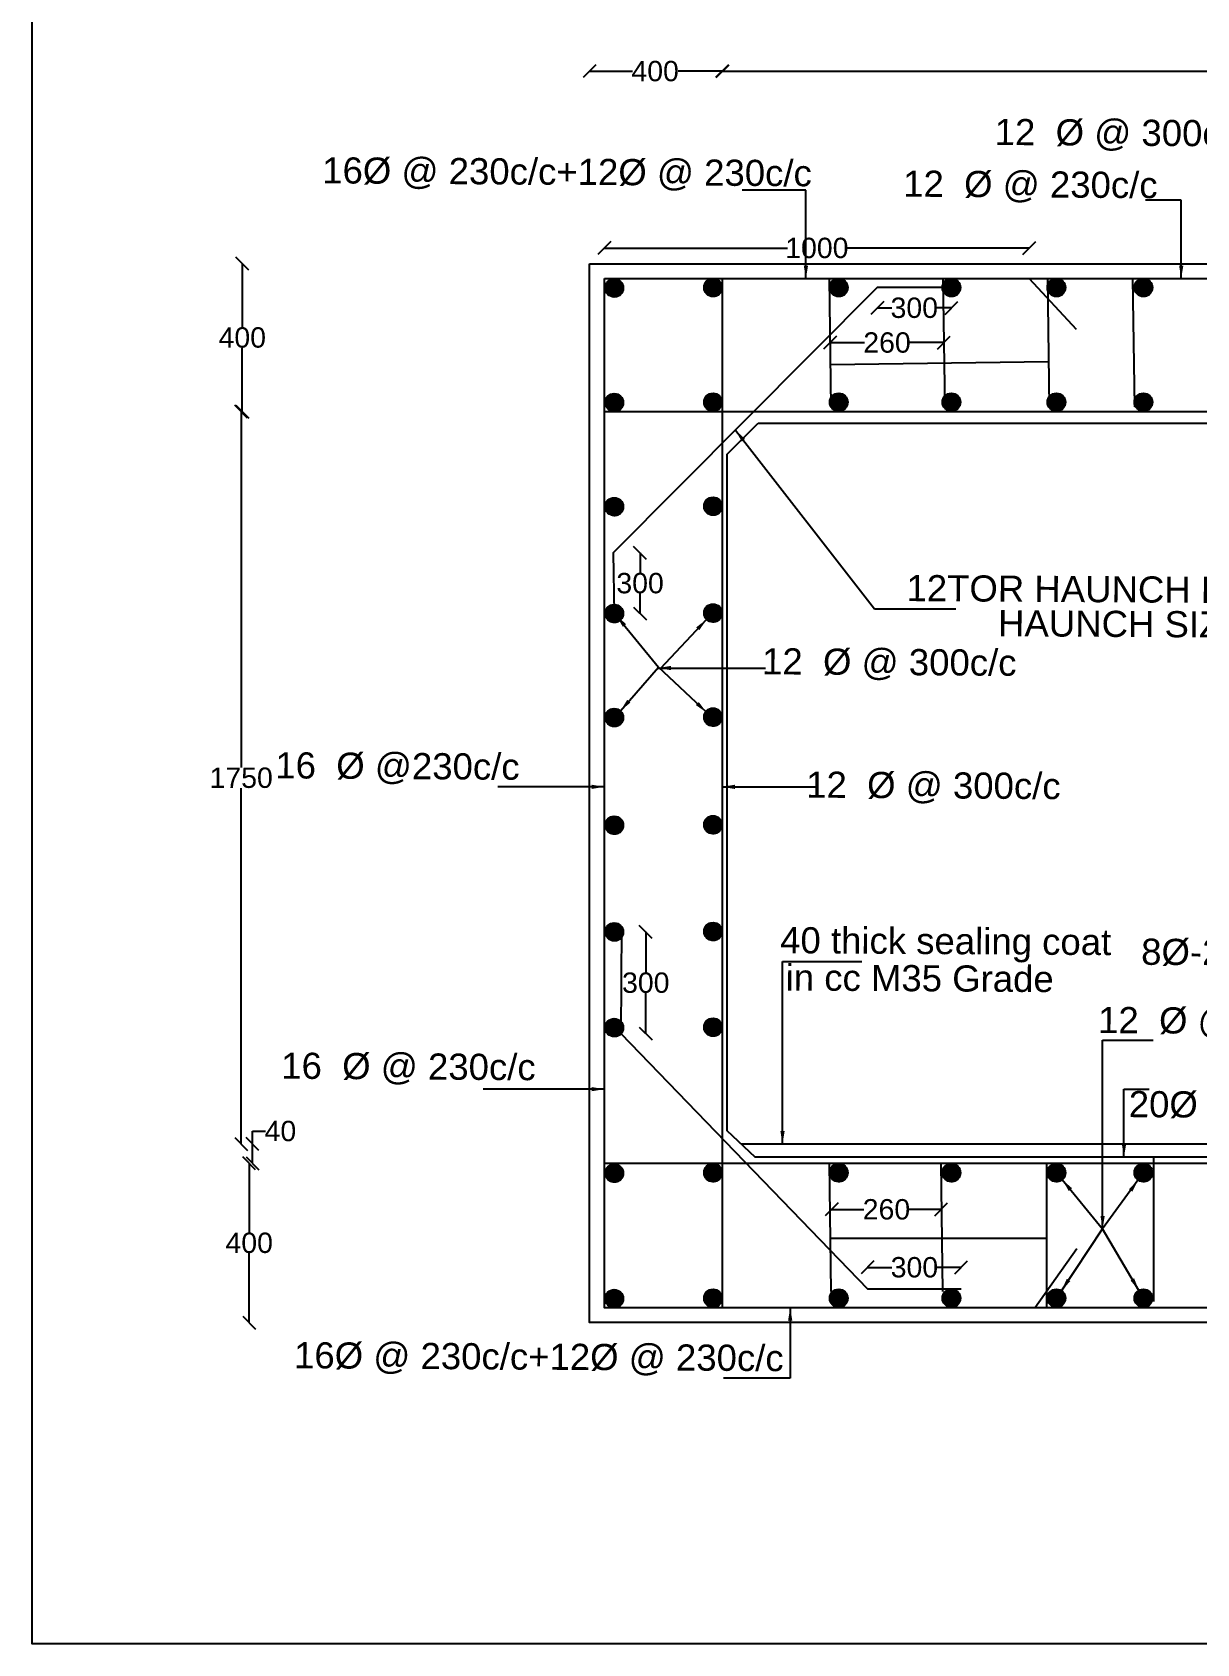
# Model space of a CAD drawing. Header units: millimetres. Extents: x 5124 to 6568637, y 2311 to 91879094.
# Drawn here: x 3680916 to 3689499, y 45934530 to 45946404 of the extents above; entities that cross this region are included whole.
import ezdxf

# ---------------------------------------------------------------- set-up
doc = ezdxf.new("R2010")
doc.units = ezdxf.units.MM
doc.header["$MEASUREMENT"] = 0
doc.layers.add('DIMENSION', color=7, linetype='Continuous')
doc.layers.add('DRAWING', color=7, linetype='Continuous')
doc.styles.get("Standard").update_dxf_attribs({"font": 'arial.ttf', "height": 150})
doc.dimstyles.get("Standard").update_dxf_attribs({"dimtxt": 200, "dimasz": 110, "dimexe": 0.18, "dimexo": 0.0625, "dimgap": 0.09, "dimtad": 0, "dimtih": 1, "dimtoh": 1, "dimdec": 0, "dimzin": 0, "dimdsep": 46, "dimtxsty": 'Standard', "dimblk": 'OBLIQUE', "dimcen": 0.09, "dimse1": 1, "dimse2": 1, "dimadec": 0, "dimazin": 0, "dimtfac": 1, "dimtdec": 0, "dimtofl": 0, "dimtmove": 0, "dimatfit": 3, "dimfxl": 1, "dimtolj": 1, "dimtzin": 0, "dimarcsym": 0})

# ---------------------------------------------------------------- blocks, each defined once
blk = doc.blocks.new('_Oblique')
at = {"color": 0, "linetype": 'ByBlock', "lineweight": -2}
blk.add_line((-0.5, -0.5), (0.5, 0.5), dxfattribs=at)
blk = doc.blocks.new('*D98')
at = {"layer": 'Defpoints', "color": 0}
for p in [(3688265, 45944814), (3685133, 45944589), (3688265, 45944589)]:
    blk.add_point(p, dxfattribs=at)
at = {"layer": 'DIMENSION', "color": 0, "lineweight": -2}
for p, q in [((3685133, 45944814), (3686482, 45944814)), ((3688265, 45944814), (3686916, 45944814))]:
    blk.add_line(p, q, dxfattribs=at)
at = {"layer": 'DIMENSION', "color": 0, "lineweight": -2, "xscale": 95, "yscale": 95, "zscale": 95, "rotation": 180}
blk.add_blockref('_Oblique', (3685133, 45944814), dxfattribs=at)
at = {"layer": 'DIMENSION', "color": 0, "lineweight": -2, "xscale": 95, "yscale": 95, "zscale": 95}
blk.add_blockref('_Oblique', (3688265, 45944814), dxfattribs=at)
at = {"layer": 'DIMENSION', "color": 0, "insert": (3686699, 45944814), "char_height": 150, "attachment_point": 5}
blk.add_mtext('\\A1;1000', dxfattribs=at)
blk = doc.blocks.new('*D99')
at = {"layer": 'Defpoints', "color": 0}
for p in [(3686005, 45946117), (3685023, 45944699), (3686005, 45944699)]:
    blk.add_point(p, dxfattribs=at)
at = {"layer": 'DIMENSION', "color": 0, "lineweight": -2}
for p, q in [((3685023, 45946117), (3685339, 45946117)), ((3686005, 45946117), (3685676, 45946117))]:
    blk.add_line(p, q, dxfattribs=at)
at = {"layer": 'DIMENSION', "color": 0, "lineweight": -2, "xscale": 95, "yscale": 95, "zscale": 95, "rotation": 180}
blk.add_blockref('_Oblique', (3685023, 45946117), dxfattribs=at)
at = {"layer": 'DIMENSION', "color": 0, "lineweight": -2, "xscale": 95, "yscale": 95, "zscale": 95}
blk.add_blockref('_Oblique', (3686005, 45946117), dxfattribs=at)
at = {"layer": 'DIMENSION', "color": 0, "insert": (3685507, 45946117), "char_height": 150, "attachment_point": 5}
blk.add_mtext('\\A1;400', dxfattribs=at)
blk = doc.blocks.new('*D100')
at = {"layer": 'Defpoints', "color": 0}
for p in [(3693674, 45946117), (3686000, 45944589), (3693674, 45944589)]:
    blk.add_point(p, dxfattribs=at)
at = {"layer": 'DIMENSION', "color": 0, "lineweight": -2}
for p, q in [((3686000, 45946117), (3689612, 45946117)), ((3693674, 45946117), (3690062, 45946117))]:
    blk.add_line(p, q, dxfattribs=at)
at = {"layer": 'DIMENSION', "color": 0, "lineweight": -2, "xscale": 95, "yscale": 95, "zscale": 95, "rotation": 180}
blk.add_blockref('_Oblique', (3686000, 45946117), dxfattribs=at)
at = {"layer": 'DIMENSION', "color": 0, "lineweight": -2, "xscale": 95, "yscale": 95, "zscale": 95}
blk.add_blockref('_Oblique', (3693674, 45946117), dxfattribs=at)
at = {"layer": 'DIMENSION', "color": 0, "insert": (3689837, 45946117), "char_height": 150, "attachment_point": 5}
blk.add_mtext('\\A1;2500', dxfattribs=at)
blk = doc.blocks.new('*D106')
at = {"layer": 'Defpoints', "color": 0}
for p in [(3687144, 45944523), (3687691, 45944523), (3687691, 45944373)]:
    blk.add_point(p, dxfattribs=at)
at = {"layer": 'DIMENSION', "color": 0, "lineweight": -2}
for p, q in [((3687144, 45944373), (3687252, 45944373)), ((3687691, 45944373), (3687583, 45944373))]:
    blk.add_line(p, q, dxfattribs=at)
at = {"layer": 'DIMENSION', "color": 0, "lineweight": -2, "xscale": 95, "yscale": 95, "zscale": 95, "rotation": 180}
blk.add_blockref('_Oblique', (3687144, 45944373), dxfattribs=at)
at = {"layer": 'DIMENSION', "color": 0, "lineweight": -2, "xscale": 95, "yscale": 95, "zscale": 95}
blk.add_blockref('_Oblique', (3687691, 45944373), dxfattribs=at)
at = {"layer": 'DIMENSION', "color": 0, "insert": (3687417, 45944373), "char_height": 150, "attachment_point": 5}
blk.add_mtext('\\A1;300', dxfattribs=at)
blk = doc.blocks.new('*D107')
at = {"layer": 'Defpoints', "color": 0}
for p in [(3685199, 45942567), (3685396, 45942567), (3685205, 45942121)]:
    blk.add_point(p, dxfattribs=at)
at = {"layer": 'DIMENSION', "color": 0, "lineweight": -2}
for p, q in [((3685396, 45942567), (3685396, 45942421)), ((3685396, 45942121), (3685396, 45942268))]:
    blk.add_line(p, q, dxfattribs=at)
at = {"layer": 'DIMENSION', "color": 0, "lineweight": -2, "xscale": 95, "yscale": 95, "zscale": 95}
for p, rotation in [((3685396, 45942567), 90), ((3685396, 45942121), 270)]:
    blk.add_blockref('_Oblique', p, dxfattribs=dict(at, rotation=rotation))
at = {"layer": 'DIMENSION', "color": 0, "insert": (3685396, 45942344), "char_height": 150, "attachment_point": 5}
blk.add_mtext('\\A1;300', dxfattribs=at)
blk = doc.blocks.new('*D108')
at = {"layer": 'Defpoints', "color": 0}
for p in [(3685272, 45939775), (3685255, 45939026), (3685438, 45939026)]:
    blk.add_point(p, dxfattribs=at)
at = {"layer": 'DIMENSION', "color": 0, "lineweight": -2}
for p, q in [((3685438, 45939775), (3685438, 45939477)), ((3685438, 45939026), (3685438, 45939323))]:
    blk.add_line(p, q, dxfattribs=at)
at = {"layer": 'DIMENSION', "color": 0, "lineweight": -2, "xscale": 95, "yscale": 95, "zscale": 95}
for p, rotation in [((3685438, 45939775), 90), ((3685438, 45939026), 270)]:
    blk.add_blockref('_Oblique', p, dxfattribs=dict(at, rotation=rotation))
at = {"layer": 'DIMENSION', "color": 0, "insert": (3685438, 45939400), "char_height": 150, "attachment_point": 5}
blk.add_mtext('\\A1;300', dxfattribs=at)
blk = doc.blocks.new('*D109')
at = {"layer": 'Defpoints', "color": 0}
for p in [(3687072, 45937303), (3687072, 45937146), (3687763, 45937146)]:
    blk.add_point(p, dxfattribs=at)
at = {"layer": 'DIMENSION', "color": 0, "lineweight": -2}
for p, q in [((3687072, 45937303), (3687252, 45937303)), ((3687763, 45937303), (3687583, 45937303))]:
    blk.add_line(p, q, dxfattribs=at)
at = {"layer": 'DIMENSION', "color": 0, "lineweight": -2, "xscale": 95, "yscale": 95, "zscale": 95, "rotation": 180}
blk.add_blockref('_Oblique', (3687072, 45937303), dxfattribs=at)
at = {"layer": 'DIMENSION', "color": 0, "lineweight": -2, "xscale": 95, "yscale": 95, "zscale": 95}
blk.add_blockref('_Oblique', (3687763, 45937303), dxfattribs=at)
at = {"layer": 'DIMENSION', "color": 0, "insert": (3687418, 45937303), "char_height": 150, "attachment_point": 5}
blk.add_mtext('\\A1;300', dxfattribs=at)
blk = doc.blocks.new('*D123')
at = {"layer": 'Defpoints', "color": 0}
for p in [(3682515, 45938070), (3685133, 45938070), (3685023, 45936896)]:
    blk.add_point(p, dxfattribs=at)
at = {"layer": 'DIMENSION', "color": 0, "lineweight": -2}
for p, q in [((3682515, 45938070), (3682515, 45937560)), ((3682515, 45936896), (3682515, 45937407))]:
    blk.add_line(p, q, dxfattribs=at)
at = {"layer": 'DIMENSION', "color": 0, "lineweight": -2, "xscale": 95, "yscale": 95, "zscale": 95}
for p, rotation in [((3682515, 45938070), 90), ((3682515, 45936896), 270)]:
    blk.add_blockref('_Oblique', p, dxfattribs=dict(at, rotation=rotation))
at = {"layer": 'DIMENSION', "color": 0, "insert": (3682515, 45937483), "char_height": 150, "attachment_point": 5}
blk.add_mtext('\\A1;400', dxfattribs=at)
blk = doc.blocks.new('*D124')
at = {"layer": 'Defpoints', "color": 0}
for p in [(3682539, 45938212), (3686247, 45938212), (3686247, 45938070)]:
    blk.add_point(p, dxfattribs=at)
at = {"layer": 'DIMENSION', "color": 0, "lineweight": -2}
for p, q in [((3682539, 45938212), (3682539, 45938307)), ((3682539, 45938307), (3682634, 45938307)), ((3682539, 45938070), (3682539, 45938212))]:
    blk.add_line(p, q, dxfattribs=at)
at = {"layer": 'DIMENSION', "color": 0, "lineweight": -2, "xscale": 95, "yscale": 95, "zscale": 95}
for p, rotation in [((3682539, 45938212), 90), ((3682539, 45938070), 270)]:
    blk.add_blockref('_Oblique', p, dxfattribs=dict(at, rotation=rotation))
at = {"layer": 'DIMENSION', "color": 0, "insert": (3682745, 45938307), "char_height": 150, "attachment_point": 5}
blk.add_mtext('\\A1;40', dxfattribs=at)
blk = doc.blocks.new('*D125')
at = {"layer": 'Defpoints', "color": 0}
for p in [(3682456, 45943609), (3686000, 45943609), (3686140, 45938212)]:
    blk.add_point(p, dxfattribs=at)
at = {"layer": 'DIMENSION', "color": 0, "lineweight": -2}
for p, q in [((3682456, 45943609), (3682456, 45940987)), ((3682456, 45938212), (3682456, 45940834))]:
    blk.add_line(p, q, dxfattribs=at)
at = {"layer": 'DIMENSION', "color": 0, "lineweight": -2, "xscale": 95, "yscale": 95, "zscale": 95}
for p, rotation in [((3682456, 45943609), 90), ((3682456, 45938212), 270)]:
    blk.add_blockref('_Oblique', p, dxfattribs=dict(at, rotation=rotation))
at = {"layer": 'DIMENSION', "color": 0, "insert": (3682456, 45940910), "char_height": 150, "attachment_point": 5}
blk.add_mtext('\\A1;1750', dxfattribs=at)
blk = doc.blocks.new('*D126')
at = {"layer": 'Defpoints', "color": 0}
for p in [(3682464, 45944699), (3685133, 45944699), (3685133, 45943609)]:
    blk.add_point(p, dxfattribs=at)
at = {"layer": 'DIMENSION', "color": 0, "lineweight": -2}
for p, q in [((3682464, 45944699), (3682464, 45944230)), ((3682464, 45943609), (3682464, 45944077))]:
    blk.add_line(p, q, dxfattribs=at)
at = {"layer": 'DIMENSION', "color": 0, "lineweight": -2, "xscale": 95, "yscale": 95, "zscale": 95}
for p, rotation in [((3682464, 45944699), 90), ((3682464, 45943609), 270)]:
    blk.add_blockref('_Oblique', p, dxfattribs=dict(at, rotation=rotation))
at = {"layer": 'DIMENSION', "color": 0, "insert": (3682464, 45944154), "char_height": 150, "attachment_point": 5}
blk.add_mtext('\\A1;400', dxfattribs=at)
blk = doc.blocks.new('*D94')
at = {"layer": 'Defpoints', "color": 0}
for p in [(3686808, 45937712), (3687615, 45937730), (3687615, 45937712)]:
    blk.add_point(p, dxfattribs=at)
at = {"layer": 'DIMENSION', "color": 0, "lineweight": -2}
for p, q in [((3686808, 45937730), (3687045, 45937730)), ((3687615, 45937730), (3687379, 45937730))]:
    blk.add_line(p, q, dxfattribs=at)
at = {"layer": 'DIMENSION', "color": 0, "lineweight": -2, "xscale": 95, "yscale": 95, "zscale": 95, "rotation": 180}
blk.add_blockref('_Oblique', (3686808, 45937730), dxfattribs=at)
at = {"layer": 'DIMENSION', "color": 0, "lineweight": -2, "xscale": 95, "yscale": 95, "zscale": 95}
blk.add_blockref('_Oblique', (3687615, 45937730), dxfattribs=at)
at = {"layer": 'DIMENSION', "color": 0, "insert": (3687212, 45937730), "char_height": 150, "attachment_point": 5}
blk.add_mtext('\\A1;260', dxfattribs=at)
blk = doc.blocks.new('*D95')
at = {"layer": 'Defpoints', "color": 0}
for p in [(3686796, 45944117), (3687635, 45944117), (3687635, 45944117)]:
    blk.add_point(p, dxfattribs=at)
at = {"layer": 'DIMENSION', "color": 0, "lineweight": -2}
for p, q in [((3686796, 45944117), (3687049, 45944117)), ((3687635, 45944117), (3687382, 45944117))]:
    blk.add_line(p, q, dxfattribs=at)
at = {"layer": 'DIMENSION', "color": 0, "lineweight": -2, "xscale": 95, "yscale": 95, "zscale": 95, "rotation": 180}
blk.add_blockref('_Oblique', (3686796, 45944117), dxfattribs=at)
at = {"layer": 'DIMENSION', "color": 0, "lineweight": -2, "xscale": 95, "yscale": 95, "zscale": 95}
blk.add_blockref('_Oblique', (3687635, 45944117), dxfattribs=at)
at = {"layer": 'DIMENSION', "color": 0, "insert": (3687216, 45944117), "char_height": 150, "attachment_point": 5}
blk.add_mtext('\\A1;260', dxfattribs=at)

msp = doc.modelspace()

# ---------------------------------------------------------------- hatches: boundary and pattern name
at = {"layer": 'DRAWING'}
h = msp.add_hatch(dxfattribs=at)
h.set_pattern_fill('ANSI31', color=256, scale=0.876398, style=0)
h.set_pattern_definition([(45, (535330.07243, 5678429.7845), (-0.0774633425862, 0.0774633425862), [])])
h.paths.add_polyline_path([(3685271.8, 45944519.7, 0.9586945), (3685139.3, 45944525.3), (3685139.3, 45944514.1, 0.9586945)])
h = msp.add_hatch(dxfattribs=at)
h.set_pattern_fill('ANSI31', color=256, scale=0.876398, style=0)
h.set_pattern_definition([(45, (536058.32977, 5678433.14247), (-0.0774633425862, 0.0774633425862), [])])
h.paths.add_polyline_path([(3686000.1, 45944523.1, 0.9586945), (3685867.6, 45944528.7), (3685867.6, 45944517.5, 0.9586945)])
h = msp.add_hatch(dxfattribs=at)
h.set_pattern_fill('ANSI31', color=256, scale=0.876398, style=0)
h.set_pattern_definition([(45, (536984.53306, 5678433.14247), (-0.0774633425862, 0.0774633425862), [])])
h.paths.add_polyline_path([(3686926.3, 45944523.1, 0.9586945), (3686793.8, 45944528.7), (3686793.8, 45944517.5, 0.9586945)])
h = msp.add_hatch(dxfattribs=at)
h.set_pattern_fill('ANSI31', color=256, scale=0.876398, style=0)
h.set_pattern_definition([(45, (537815.12374, 5678433.14247), (-0.0774633425862, 0.0774633425862), [])])
h.paths.add_polyline_path([(3687756.9, 45944523.1, 0.9586945), (3687624.4, 45944528.7), (3687624.4, 45944517.5, 0.9586945)])
h = msp.add_hatch(dxfattribs=at)
h.set_pattern_fill('ANSI31', color=256, scale=0.876398, style=0)
h.set_pattern_definition([(45, (538589.2847, 5678433.14247), (-0.0774633425862, 0.0774633425862), [])])
h.paths.add_polyline_path([(3688531.1, 45944523.1, 0.9586945), (3688398.5, 45944528.7), (3688398.5, 45944517.5, 0.9586945)])
h = msp.add_hatch(dxfattribs=at)
h.set_pattern_fill('ANSI31', color=256, scale=0.876398, style=0)
h.set_pattern_definition([(45, (539230.61107, 5678433.14247), (-0.0774633425862, 0.0774633425862), [])])
h.paths.add_polyline_path([(3689172.4, 45944523.1, 0.9586945), (3689039.9, 45944528.7), (3689039.9, 45944517.5, 0.9586945)])
h = msp.add_hatch(dxfattribs=at)
h.set_pattern_fill('ANSI31', color=256, scale=0.876398, style=0)
h.set_pattern_definition([(45, (535330.07243, 5677585.05712), (-0.0774633425862, 0.0774633425862), [])])
h.paths.add_polyline_path([(3685271.8, 45943675, 0.9586945), (3685139.3, 45943680.6), (3685139.3, 45943669.4, 0.9586945)])
h = msp.add_hatch(dxfattribs=at)
h.set_pattern_fill('ANSI31', color=256, scale=0.876398, style=0)
h.set_pattern_definition([(45, (536058.32977, 5677588.41509), (-0.0774633425862, 0.0774633425862), [])])
h.paths.add_polyline_path([(3686000.1, 45943678.3, 0.9586945), (3685867.6, 45943683.9), (3685867.6, 45943672.8, 0.9586945)])
h = msp.add_hatch(dxfattribs=at)
h.set_pattern_fill('ANSI31', color=256, scale=0.876398, style=0)
h.set_pattern_definition([(45, (536984.53306, 5677588.41509), (-0.0774633425862, 0.0774633425862), [])])
h.paths.add_polyline_path([(3686926.3, 45943678.3, 0.9586945), (3686793.8, 45943683.9), (3686793.8, 45943672.8, 0.9586945)])
h = msp.add_hatch(dxfattribs=at)
h.set_pattern_fill('ANSI31', color=256, scale=0.876398, style=0)
h.set_pattern_definition([(45, (537815.12374, 5677588.41509), (-0.0774633425862, 0.0774633425862), [])])
h.paths.add_polyline_path([(3687756.9, 45943678.3, 0.9586945), (3687624.4, 45943683.9), (3687624.4, 45943672.8, 0.9586945)])
h = msp.add_hatch(dxfattribs=at)
h.set_pattern_fill('ANSI31', color=256, scale=0.876398, style=0)
h.set_pattern_definition([(45, (538589.2847, 5677588.41509), (-0.0774633425862, 0.0774633425862), [])])
h.paths.add_polyline_path([(3688531.1, 45943678.3, 0.9586945), (3688398.5, 45943683.9), (3688398.5, 45943672.8, 0.9586945)])
h = msp.add_hatch(dxfattribs=at)
h.set_pattern_fill('ANSI31', color=256, scale=0.876398, style=0)
h.set_pattern_definition([(45, (539230.61107, 5677588.41509), (-0.0774633425862, 0.0774633425862), [])])
h.paths.add_polyline_path([(3689172.4, 45943678.3, 0.9586945), (3689039.9, 45943683.9), (3689039.9, 45943672.8, 0.9586945)])
h = msp.add_hatch(dxfattribs=at)
h.set_pattern_fill('ANSI31', color=256, scale=0.876398, style=0)
h.set_pattern_definition([(45, (535330.07243, 5676818.22419), (-0.0774633425862, 0.0774633425862), [])])
h.paths.add_polyline_path([(3685271.8, 45942908.2, 0.9586945), (3685139.3, 45942913.8), (3685139.3, 45942902.6, 0.9586945)])
h = msp.add_hatch(dxfattribs=at)
h.set_pattern_fill('ANSI31', color=256, scale=0.876398, style=0)
h.set_pattern_definition([(45, (536058.32977, 5676821.58216), (-0.0774633425862, 0.0774633425862), [])])
h.paths.add_polyline_path([(3686000.1, 45942911.5, 0.9586945), (3685867.6, 45942917.1), (3685867.6, 45942905.9, 0.9586945)])
h = msp.add_hatch(dxfattribs=at)
h.set_pattern_fill('ANSI31', color=256, scale=0.876398, style=0)
h.set_pattern_definition([(45, (535330.07243, 5676031.30134), (-0.0774633425862, 0.0774633425862), [])])
h.paths.add_polyline_path([(3685271.8, 45942121.2, 0.9586945), (3685139.3, 45942126.8), (3685139.3, 45942115.6, 0.9586945)])
h = msp.add_hatch(dxfattribs=at)
h.set_pattern_fill('ANSI31', color=256, scale=0.876398, style=0)
h.set_pattern_definition([(45, (536058.32977, 5676034.65931), (-0.0774633425862, 0.0774633425862), [])])
h.paths.add_polyline_path([(3686000.1, 45942124.6, 0.9586945), (3685867.6, 45942130.2), (3685867.6, 45942119, 0.9586945)])
h = msp.add_hatch(dxfattribs=at)
h.set_pattern_fill('ANSI31', color=256, scale=0.876398, style=0)
h.set_pattern_definition([(45, (535330.07243, 5675264.81579), (-0.0774633425862, 0.0774633425862), [])])
h.paths.add_polyline_path([(3685271.8, 45941354.7, 0.9586945), (3685139.3, 45941360.3), (3685139.3, 45941349.2, 0.9586945)])
h = msp.add_hatch(dxfattribs=at)
h.set_pattern_fill('ANSI31', color=256, scale=0.876398, style=0)
h.set_pattern_definition([(45, (536058.32977, 5675268.17376), (-0.0774633425862, 0.0774633425862), [])])
h.paths.add_polyline_path([(3686000.1, 45941358.1, 0.9586945), (3685867.6, 45941363.7), (3685867.6, 45941352.5, 0.9586945)])
h = msp.add_hatch(dxfattribs=at)
h.set_pattern_fill('ANSI31', color=256, scale=0.876398, style=0)
h.set_pattern_definition([(45, (535330.07243, 5674471.58227), (-0.0774633425862, 0.0774633425862), [])])
h.paths.add_polyline_path([(3685271.8, 45940561.5, 0.9586945), (3685139.3, 45940567.1), (3685139.3, 45940555.9, 0.9586945)])
h = msp.add_hatch(dxfattribs=at)
h.set_pattern_fill('ANSI31', color=256, scale=0.876398, style=0)
h.set_pattern_definition([(45, (536058.32977, 5674474.94024), (-0.0774633425862, 0.0774633425862), [])])
h.paths.add_polyline_path([(3686000.1, 45940564.9, 0.9586945), (3685867.6, 45940570.5), (3685867.6, 45940559.3, 0.9586945)])
h = msp.add_hatch(dxfattribs=at)
h.set_pattern_fill('ANSI31', color=256, scale=0.876398, style=0)
h.set_pattern_definition([(45, (535330.07243, 5673684.71731), (-0.0774633425862, 0.0774633425862), [])])
h.paths.add_polyline_path([(3685271.8, 45939774.7, 0.9586945), (3685139.3, 45939780.2), (3685139.3, 45939769.1, 0.9586945)])
h = msp.add_hatch(dxfattribs=at)
h.set_pattern_fill('ANSI31', color=256, scale=0.876398, style=0)
h.set_pattern_definition([(45, (536058.32977, 5673688.07528), (-0.0774633425862, 0.0774633425862), [])])
h.paths.add_polyline_path([(3686000.1, 45939778, 0.9586945), (3685867.6, 45939783.6), (3685867.6, 45939772.4, 0.9586945)])
h = msp.add_hatch(dxfattribs=at)
h.set_pattern_fill('ANSI31', color=256, scale=0.876398, style=0)
h.set_pattern_definition([(45, (535330.07243, 5672979.54366), (-0.0774633425862, 0.0774633425862), [])])
h.paths.add_polyline_path([(3685271.8, 45939069.5, 0.9586945), (3685139.3, 45939075.1), (3685139.3, 45939063.9, 0.9586945)])
h = msp.add_hatch(dxfattribs=at)
h.set_pattern_fill('ANSI31', color=256, scale=0.876398, style=0)
h.set_pattern_definition([(45, (536058.32977, 5672982.90163), (-0.0774633425862, 0.0774633425862), [])])
h.paths.add_polyline_path([(3686000.1, 45939072.8, 0.9586945), (3685867.6, 45939078.4), (3685867.6, 45939067.2, 0.9586945)])
h = msp.add_hatch(dxfattribs=at)
h.set_pattern_fill('ANSI31', color=256, scale=0.876398, style=0)
h.set_pattern_definition([(45, (535330.07243, 5671907.36706), (-0.0774633425862, 0.0774633425862), [])])
h.paths.add_polyline_path([(3685271.8, 45937997.3, 0.9586945), (3685139.3, 45938002.9), (3685139.3, 45937991.7, 0.9586945)])
h = msp.add_hatch(dxfattribs=at)
h.set_pattern_fill('ANSI31', color=256, scale=0.876398, style=0)
h.set_pattern_definition([(45, (536058.32977, 5671910.72503), (-0.0774633425862, 0.0774633425862), [])])
h.paths.add_polyline_path([(3686000.1, 45938000.7, 0.9586945), (3685867.6, 45938006.3), (3685867.6, 45937995.1, 0.9586945)])
h = msp.add_hatch(dxfattribs=at)
h.set_pattern_fill('ANSI31', color=256, scale=0.876398, style=0)
h.set_pattern_definition([(45, (536984.53306, 5671910.72503), (-0.0774633425862, 0.0774633425862), [])])
h.paths.add_polyline_path([(3686926.3, 45938000.7, 0.9586945), (3686793.8, 45938006.3), (3686793.8, 45937995.1, 0.9586945)])
h = msp.add_hatch(dxfattribs=at)
h.set_pattern_fill('ANSI31', color=256, scale=0.876398, style=0)
h.set_pattern_definition([(45, (537815.12374, 5671910.72503), (-0.0774633425862, 0.0774633425862), [])])
h.paths.add_polyline_path([(3687756.9, 45938000.7, 0.9586945), (3687624.4, 45938006.3), (3687624.4, 45937995.1, 0.9586945)])
h = msp.add_hatch(dxfattribs=at)
h.set_pattern_fill('ANSI31', color=256, scale=0.876398, style=0)
h.set_pattern_definition([(45, (538589.2847, 5671910.72503), (-0.0774633425862, 0.0774633425862), [])])
h.paths.add_polyline_path([(3688531.1, 45938000.7, 0.9586945), (3688398.5, 45938006.3), (3688398.5, 45937995.1, 0.9586945)])
h = msp.add_hatch(dxfattribs=at)
h.set_pattern_fill('ANSI31', color=256, scale=0.876398, style=0)
h.set_pattern_definition([(45, (539230.61107, 5671910.72503), (-0.0774633425862, 0.0774633425862), [])])
h.paths.add_polyline_path([(3689172.4, 45938000.7, 0.9586945), (3689039.9, 45938006.3), (3689039.9, 45937995.1, 0.9586945)])
h = msp.add_hatch(dxfattribs=at)
h.set_pattern_fill('ANSI31', color=256, scale=0.876398, style=0)
h.set_pattern_definition([(45, (535330.07243, 5670982.59376), (-0.0774633425862, 0.0774633425862), [])])
h.paths.add_polyline_path([(3685271.8, 45937072.5, 0.9586945), (3685139.3, 45937078.1), (3685139.3, 45937066.9, 0.9586945)])
h = msp.add_hatch(dxfattribs=at)
h.set_pattern_fill('ANSI31', color=256, scale=0.876398, style=0)
h.set_pattern_definition([(45, (536058.32977, 5670985.95173), (-0.0774633425862, 0.0774633425862), [])])
h.paths.add_polyline_path([(3686000.1, 45937075.9, 0.9586945), (3685867.6, 45937081.5), (3685867.6, 45937070.3, 0.9586945)])
h = msp.add_hatch(dxfattribs=at)
h.set_pattern_fill('ANSI31', color=256, scale=0.876398, style=0)
h.set_pattern_definition([(45, (536984.53306, 5670985.95173), (-0.0774633425862, 0.0774633425862), [])])
h.paths.add_polyline_path([(3686926.3, 45937075.9, 0.9586945), (3686793.8, 45937081.5), (3686793.8, 45937070.3, 0.9586945)])
h = msp.add_hatch(dxfattribs=at)
h.set_pattern_fill('ANSI31', color=256, scale=0.876398, style=0)
h.set_pattern_definition([(45, (537815.12374, 5670985.95173), (-0.0774633425862, 0.0774633425862), [])])
h.paths.add_polyline_path([(3687756.9, 45937075.9, 0.9586945), (3687624.4, 45937081.5), (3687624.4, 45937070.3, 0.9586945)])
h = msp.add_hatch(dxfattribs=at)
h.set_pattern_fill('ANSI31', color=256, scale=0.876398, style=0)
h.set_pattern_definition([(45, (538589.2847, 5670985.95173), (-0.0774633425862, 0.0774633425862), [])])
h.paths.add_polyline_path([(3688531.1, 45937075.9, 0.9586945), (3688398.5, 45937081.5), (3688398.5, 45937070.3, 0.9586945)])
h = msp.add_hatch(dxfattribs=at)
h.set_pattern_fill('ANSI31', color=256, scale=0.876398, style=0)
h.set_pattern_definition([(45, (539230.61107, 5670985.95173), (-0.0774633425862, 0.0774633425862), [])])
h.paths.add_polyline_path([(3689172.4, 45937075.9, 0.9586945), (3689039.9, 45937081.5), (3689039.9, 45937070.3, 0.9586945)])

# ---------------------------------------------------------------- linework, layer by layer
at = {"layer": 'DIMENSION'}
for points in [[(3685023.3, 45944698.9), (3703042.1, 45944698.9), (3703042.1, 45936896.5), (3685023.3, 45936896.5)], [(3685133, 45944589.3), (3702932.5, 45944589.3), (3702932.5, 45937006.1), (3685133, 45937006.1)]]:
    msp.add_lwpolyline(points, close=True, dxfattribs=at)
for points in [[(3686000, 45944589.3), (3686000, 45937006.1)], [(3686789.6, 45944589.3), (3686803.1, 45943644.1)], [(3687627.9, 45944589.3), (3687641.5, 45943644.1)], [(3688265, 45944589.3), (3688611.2, 45944216.4)], [(3688398.2, 45944589.3), (3688411.7, 45943644.1)], [(3689025.4, 45944589.3), (3689039, 45943644.1)], [(3686798.6, 45943955.8), (3688406.9, 45943978.9)], [(3685133, 45943608.6), (3702932.5, 45943608.6)], [(3685133, 45938069.9), (3702932.5, 45938069.9)], [(3686789.6, 45938069.9), (3686803.1, 45937124.7)], [(3687611.6, 45938069.9), (3687625.1, 45937124.7)], [(3688392.3, 45938069.9), (3688392.3, 45937006.1)], [(3689180.5, 45938114.7), (3689180.5, 45937050.9)], [(3686797.4, 45937519.1), (3688392.3, 45937519.1)], [(3688305.1, 45937006.1), (3688615.7, 45937443)]]:
    msp.add_lwpolyline(points, dxfattribs=at)
at = {"layer": 'DRAWING'}
msp.add_lwpolyline([(3680915.7, 45958074.3), (3712977.8, 45958074.3), (3712977.8, 45934529.6), (3680915.7, 45934529.6)], close=True, dxfattribs=at)
for points in [[(3687690.5, 45944523.1), (3687143.8, 45944523.1), (3685198.8, 45942567.5), (3685205.5, 45942121.2)], [(3686267.6, 45943522.9), (3693320.9, 45943522.9), (3693600.8, 45943231.8), (3693600.8, 45938348.6), (3693330.8, 45938114.7), (3686243.3, 45938114.7), (3686036.9, 45938309.7), (3686036.9, 45943295.3), (3686267.6, 45943522.9)], [(3685259.6, 45939813), (3685255.3, 45939025.7), (3687071.9, 45937145.6), (3687763.2, 45937145.6)], [(3686140.1, 45938212.2), (3693444.5, 45938213.2)]]:
    msp.add_lwpolyline(points, dxfattribs=at)
for centre in [(3685205.5, 45944519.7), (3685933.7, 45944523.1), (3686859.9, 45944523.1), (3687690.5, 45944523.1), (3688464.7, 45944523.1), (3689106, 45944523.1), (3685205.5, 45943675), (3685933.7, 45943678.3), (3686859.9, 45943678.3), (3687690.5, 45943678.3), (3688464.7, 45943678.3), (3689106, 45943678.3), (3685205.5, 45942908.2), (3685933.7, 45942911.5), (3685205.5, 45942121.2), (3685933.7, 45942124.6), (3685205.5, 45941354.7), (3685933.7, 45941358.1), (3685205.5, 45940561.5), (3685933.7, 45940564.9), (3685205.5, 45939774.7), (3685933.7, 45939778), (3685205.5, 45939069.5), (3685933.7, 45939072.8), (3685205.5, 45937997.3), (3685933.7, 45938000.7), (3686859.9, 45938000.7), (3687690.5, 45938000.7), (3688464.7, 45938000.7), (3689106, 45938000.7), (3685205.5, 45937072.5), (3685933.7, 45937075.9), (3686859.9, 45937075.9), (3687690.5, 45937075.9), (3688464.7, 45937075.9), (3689106, 45937075.9)]:
    msp.add_circle(centre, 66.4, dxfattribs=at)

# ---------------------------------------------------------------- texts
for s, p in [('12  Ø @ 300c/c ', (3688009.2, 45945573.4)), ('16Ø @ 230c/c+12Ø @ 230c/c', (3683052.8, 45945290.6)), ('12  Ø @ 230c/c ', (3687334.7, 45945192.6)), ('12TOR HAUNCH BARS @300C/C', (3687358.9, 45942212.5)), (' HAUNCH SIZE 150*150', (3687959.4, 45941954.1)), ('12  Ø @ 300c/c ', (3686294.6, 45941673.1)), ('16  Ø @230c/c ', (3682707, 45940906.5)), ('12  Ø @ 300c/c ', (3686619.8, 45940764.3)), ('40 thick sealing coat', (3686427.9, 45939618.2)), ('8Ø-2L @ 300c/c & 1000 c/c staggered ', (3689089, 45939532.8)), ('in cc M35 Grade', (3686468.7, 45939343.3)), ('12  Ø @ 300c/c ', (3688771.4, 45939029.8)), ('16  Ø @ 230c/c ', (3682750.7, 45938693.2)), ('20Ø @ 250c/c ', (3688997.3, 45938410.1)), ('16Ø @ 230c/c+12Ø @ 230c/c', (3682845.2, 45936559.7))]:
    msp.add_text(s, height=192.807, rotation=359.65712, dxfattribs=at).set_placement(p)

# ---------------------------------------------------------------- dimensions: what is measured, and where the dimension line sits
at = {"layer": 'DIMENSION'}
dim = msp.add_linear_dim(base=(3686004.8, 45946117.5), p1=(3685023.3, 45944698.9), p2=(3686004.8, 45944698.9), text='400', dimstyle='Standard', override={"dimasz": 95, "dimfxl": 2000, "dimarcsym": 1}, dxfattribs=at)
dim.commit()
dim.dimension.update_dxf_attribs({"geometry": '*D99', "text_midpoint": (3685507.4, 45946117.5), "dimtype": 160})
for base, p1, p2, text, picture, middle in [((3693673.8, 45946117.2), (3686000, 45944589.3), (3693673.8, 45944589.3), '2500', '*D100', (3689836.9, 45946117.2)), ((3688265, 45944814.4), (3685133, 45944589.3), (3688265, 45944589.3), '1000', '*D98', (3686699, 45944814.4)), ((3687690.5, 45944372.5), (3687143.8, 45944523.1), (3687690.5, 45944523.1), '300', '*D106', (3687417.2, 45944372.5)), ((3687634.7, 45944116.7), (3686796.3, 45944116.7), (3687634.7, 45944116.7), '260', '*D95', (3687215.5, 45944116.7)), ((3687615.2, 45937730), (3686808.4, 45937712), (3687615.2, 45937712), '260', '*D94', (3687211.8, 45937730)), ((3687071.9, 45937302.7), (3687763.2, 45937145.6), (3687071.9, 45937145.6), '300', '*D109', (3687417.5, 45937302.7))]:
    dim = msp.add_linear_dim(base=base, p1=p1, p2=p2, text=text, dimstyle='Standard', override={"dimasz": 95, "dimfxl": 2000, "dimarcsym": 1}, dxfattribs=at)
    dim.commit()
    dim.dimension.update_dxf_attribs({"geometry": picture, "text_midpoint": middle})
for base, p1, p2, text, picture, middle in [((3682463.7, 45944698.9), (3685133, 45943608.6), (3685133, 45944698.9), '400', '*D126', (3682463.7, 45944153.8)), ((3682456.4, 45943608.6), (3686140.1, 45938212.2), (3686000, 45943608.6), '1750', '*D125', (3682456.4, 45940910.4)), ((3685396.5, 45942567.5), (3685205.5, 45942121.2), (3685198.8, 45942567.5), '300', '*D107', (3685396.5, 45942344.3)), ((3685437.8, 45939025.7), (3685271.8, 45939774.7), (3685255.3, 45939025.7), '300', '*D108', (3685437.8, 45939400.2)), ((3682539.2, 45938212.2), (3686247.1, 45938069.9), (3686247.1, 45938212.2), '40', '*D124', (3682744.5, 45938307.2)), ((3682514.6, 45938069.9), (3685023.3, 45936896.5), (3685133, 45938069.9), '400', '*D123', (3682514.6, 45937483.2))]:
    dim = msp.add_linear_dim(base=base, p1=p1, p2=p2, angle=90, text=text, dimstyle='Standard', override={"dimasz": 95, "dimfxl": 2000, "dimarcsym": 1}, dxfattribs=at)
    dim.commit()
    dim.dimension.update_dxf_attribs({"geometry": picture, "text_midpoint": middle})

# ---------------------------------------------------------------- leaders
at = {"layer": 'DRAWING'}
for points in [[(3686618.3, 45944589.3), (3686618.3, 45945241), (3686148.2, 45945241)], [(3689384.6, 45944589.3), (3689384.6, 45945166.4), (3689120.3, 45945166.4)], [(3686099, 45943472.5), (3687124.6, 45942155.2), (3687723, 45942155.2)], [(3685220.6, 45942106.7), (3685531.2, 45941726.9)], [(3685886.5, 45942077.9), (3685544.4, 45941714.5)], [(3685251, 45941403.1), (3685531.2, 45941726.9)], [(3685528.1, 45941719.3), (3686321.6, 45941719.3)], [(3685886.9, 45941392.1), (3685531.2, 45941726.9)], [(3685133, 45940843.9), (3684346.9, 45940843.9)], [(3686000, 45940843.9), (3686711.8, 45940843.9)], [(3686445.8, 45938212.2), (3686445.8, 45939557.3), (3687030.3, 45939557.3)], [(3688805.2, 45937586.7), (3688805.2, 45938978.1), (3689177.6, 45938978.1)], [(3685133, 45938616.3), (3684240.4, 45938616.3)], [(3688962.8, 45938114.7), (3688962.8, 45938616.3), (3689147.2, 45938616.3)], [(3688507.3, 45937949.8), (3688805.2, 45937586.7)], [(3689067, 45937947), (3688805.2, 45937586.7)], [(3688501.5, 45937131.1), (3688805.2, 45937586.7)], [(3689072.3, 45937133.1), (3688805.2, 45937586.7)], [(3686502.5, 45937006.1), (3686502.5, 45936485.6), (3686010, 45936485.6)]]:
    msp.add_leader(points, dimstyle='Standard', override={"dimasz": 95, "dimgap": 0.09, "dimtad": 0, "dimfxl": 2000, "dimarcsym": 1}, dxfattribs=at)

doc.saveas('drawing.dxf')
